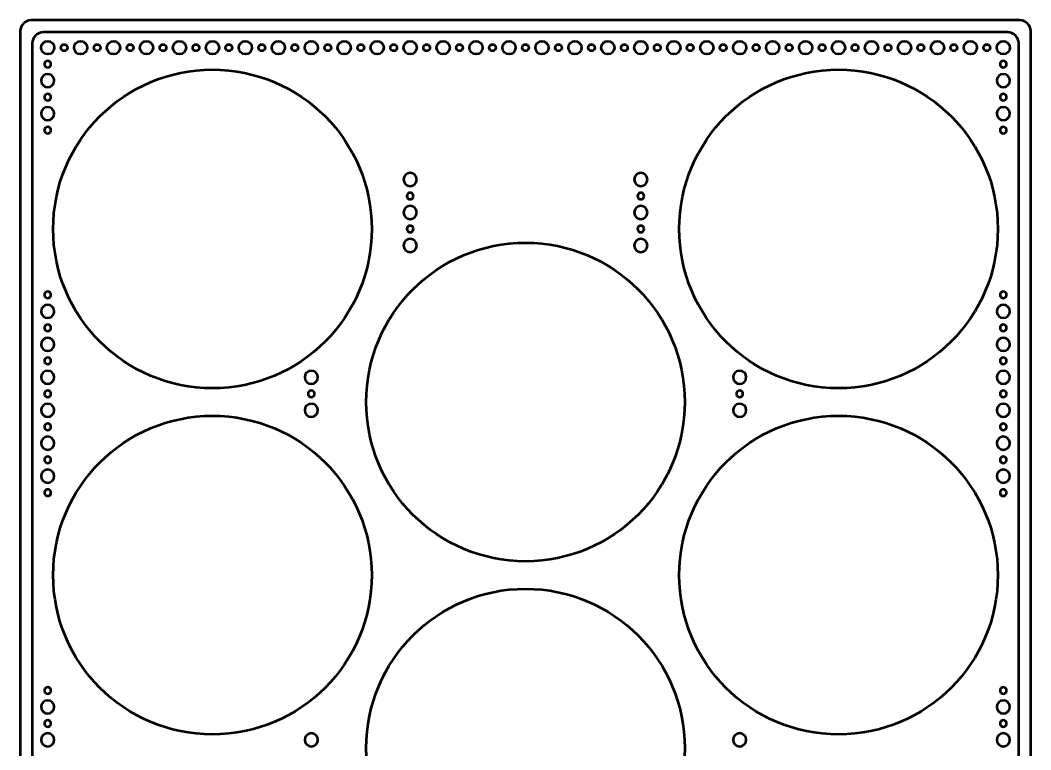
# Model space of a CAD drawing. Header units: centimetres. Extents: x -87 to 69, y -70 to 88.
# Drawn here: x -68 to -22, y -52.95 to -19.75 of the extents above; entities that cross this region are included whole.
import ezdxf

# ---------------------------------------------------------------- set-up
doc = ezdxf.new("R2010")
doc.units = ezdxf.units.CM
doc.header["$MEASUREMENT"] = 0
doc.layers.add('Layer 1', color=7, linetype='Continuous')

msp = doc.modelspace()

# ---------------------------------------------------------------- linework, layer by layer
at = {"layer": 'Layer 1', "lineweight": 53}
for centre, major_axis in [((-66.74999, -21.00001), (0, 0.30001)), ((-65.24999, -21.00001), (0, 0.30001)), ((-63.74999, -21.00001), (0, 0.30001)), ((-62.24999, -21.00001), (0, 0.30001)), ((-60.74999, -21.00001), (0, 0.30001)), ((-59.24999, -21.00001), (0, 0.30001)), ((-57.74999, -21.00001), (0, 0.30001)), ((-56.24999, -21.00001), (0, 0.30001)), ((-54.74999, -21.00001), (0, 0.30001)), ((-53.24999, -21.00001), (0, 0.30001)), ((-51.74999, -21.00001), (0, 0.30001)), ((-50.24999, -21.00001), (0, 0.30001)), ((-48.74999, -21.00001), (0, 0.30001)), ((-47.24999, -21.00001), (0, 0.30001)), ((-45.74999, -21.00001), (0, 0.30001)), ((-44.24999, -21.00001), (0, 0.30001)), ((-42.74999, -21.00001), (0, 0.30001)), ((-41.24999, -21.00001), (0, 0.30001)), ((-39.74999, -21.00001), (0, 0.30001)), ((-38.24999, -21.00001), (0, 0.30001)), ((-36.74999, -21.00001), (0, 0.30001)), ((-35.24999, -21.00001), (0, 0.30001)), ((-33.74999, -21.00001), (0, 0.30001)), ((-32.24999, -21.00001), (0, 0.30001)), ((-30.74999, -21.00001), (0, 0.30001)), ((-29.24999, -21.00001), (0, 0.30001)), ((-27.74999, -21.00001), (0, 0.30001)), ((-26.24999, -21.00001), (0, 0.30001)), ((-24.74999, -21.00001), (0, 0.30001)), ((-23.24999, -21.00001), (0, 0.30001)), ((-66, -21), (0, 0.15)), ((-64.5, -21), (0, 0.15)), ((-63, -21), (0, 0.15)), ((-61.5, -21), (0, 0.15)), ((-60, -21), (0, 0.15)), ((-58.5, -21), (0, 0.15)), ((-57, -21), (0, 0.15)), ((-55.5, -21), (0, 0.15)), ((-54, -21), (0, 0.15)), ((-52.5, -21), (0, 0.15)), ((-51, -21), (0, 0.15)), ((-49.5, -21), (0, 0.15)), ((-48, -21), (0, 0.15)), ((-46.5, -21), (0, 0.15)), ((-45, -21), (0, 0.15)), ((-43.5, -21), (0, 0.15)), ((-42, -21), (0, 0.15)), ((-40.5, -21), (0, 0.15)), ((-39, -21), (0, 0.15)), ((-37.5, -21), (0, 0.15)), ((-36, -21), (0, 0.15)), ((-34.5, -21), (0, 0.15)), ((-33, -21), (0, 0.15)), ((-31.5, -21), (0, 0.15)), ((-30, -21), (0, 0.15)), ((-28.5, -21), (0, 0.15)), ((-27, -21), (0, 0.15)), ((-25.5, -21), (0, 0.15)), ((-24, -21), (0, 0.15)), ((-59.25, -29.25), (0, 7.25)), ((-30.75, -29.25), (0, 7.25)), ((-45, -37.125), (0, 7.25)), ((-59.25, -45), (0, 7.25)), ((-30.75, -45), (0, 7.25)), ((-45, -52.875), (0, 7.25))]:
    msp.add_ellipse(centre, major_axis=major_axis, ratio=1, dxfattribs=at)
for points, knots in [([(-68, -69.75), (-68, -69.75), (-68, -20.25), (-68, -20.25), (-68, -20.25), (-68, -19.97386), (-67.77614, -19.75), (-67.5, -19.75), (-67.5, -19.75), (-67.5, -19.75), (-22.5, -19.75), (-22.5, -19.75), (-22.5, -19.75), (-22.22386, -19.75), (-22, -19.97386), (-22, -20.25), (-22, -20.25), (-22, -20.25), (-22, -69.75), (-22, -69.75), (-22, -69.75), (-22, -70.02614), (-22.22386, -70.25), (-22.5, -70.25), (-22.5, -70.25), (-22.5, -70.25), (-67.5, -70.25), (-67.5, -70.25), (-67.5, -70.25), (-67.77614, -70.25), (-68, -70.02614), (-68, -69.75)], [0, 0, 0, 0, 0.11111111, 0.11111111, 0.11111111, 0.11111111, 0.22222222, 0.22222222, 0.22222222, 0.22222222, 0.33333333, 0.33333333, 0.33333333, 0.33333333, 0.44444444, 0.44444444, 0.44444444, 0.44444444, 0.55555556, 0.55555556, 0.55555556, 0.55555556, 0.66666667, 0.66666667, 0.66666667, 0.66666667, 0.77777778, 0.77777778, 0.77777778, 0.77777778, 1, 1, 1, 1]), ([(-66.6, -21.75), (-66.6, -21.83284), (-66.66716, -21.9), (-66.75, -21.9), (-66.75, -21.9), (-66.83284, -21.9), (-66.9, -21.83284), (-66.9, -21.75), (-66.9, -21.75), (-66.9, -21.66716), (-66.83284, -21.6), (-66.75, -21.6), (-66.75, -21.6), (-66.66716, -21.6), (-66.6, -21.66716), (-66.6, -21.75)], [0, 0, 0, 0, 0.2, 0.2, 0.2, 0.2, 0.4, 0.4, 0.4, 0.4, 0.6, 0.6, 0.6, 0.6, 1, 1, 1, 1]), ([(-23.1, -21.75), (-23.1, -21.83284), (-23.16716, -21.9), (-23.25, -21.9), (-23.25, -21.9), (-23.33284, -21.9), (-23.4, -21.83284), (-23.4, -21.75), (-23.4, -21.75), (-23.4, -21.66716), (-23.33284, -21.6), (-23.25, -21.6), (-23.25, -21.6), (-23.16716, -21.6), (-23.1, -21.66716), (-23.1, -21.75)], [0, 0, 0, 0, 0.2, 0.2, 0.2, 0.2, 0.4, 0.4, 0.4, 0.4, 0.6, 0.6, 0.6, 0.6, 1, 1, 1, 1]), ([(-66.45, -22.5), (-66.45, -22.66569), (-66.58431, -22.8), (-66.75, -22.8), (-66.75, -22.8), (-66.91569, -22.8), (-67.05, -22.66569), (-67.05, -22.5), (-67.05, -22.5), (-67.05, -22.33431), (-66.91569, -22.2), (-66.75, -22.2), (-66.75, -22.2), (-66.58431, -22.2), (-66.45, -22.33431), (-66.45, -22.5)], [0, 0, 0, 0, 0.2, 0.2, 0.2, 0.2, 0.4, 0.4, 0.4, 0.4, 0.6, 0.6, 0.6, 0.6, 1, 1, 1, 1]), ([(-22.95, -22.5), (-22.95, -22.66569), (-23.08431, -22.8), (-23.25, -22.8), (-23.25, -22.8), (-23.41569, -22.8), (-23.55, -22.66569), (-23.55, -22.5), (-23.55, -22.5), (-23.55, -22.33431), (-23.41569, -22.2), (-23.25, -22.2), (-23.25, -22.2), (-23.08431, -22.2), (-22.95, -22.33431), (-22.95, -22.5)], [0, 0, 0, 0, 0.2, 0.2, 0.2, 0.2, 0.4, 0.4, 0.4, 0.4, 0.6, 0.6, 0.6, 0.6, 1, 1, 1, 1]), ([(-66.6, -23.25), (-66.6, -23.33284), (-66.66716, -23.4), (-66.75, -23.4), (-66.75, -23.4), (-66.83284, -23.4), (-66.9, -23.33284), (-66.9, -23.25), (-66.9, -23.25), (-66.9, -23.16716), (-66.83284, -23.1), (-66.75, -23.1), (-66.75, -23.1), (-66.66716, -23.1), (-66.6, -23.16716), (-66.6, -23.25)], [0, 0, 0, 0, 0.2, 0.2, 0.2, 0.2, 0.4, 0.4, 0.4, 0.4, 0.6, 0.6, 0.6, 0.6, 1, 1, 1, 1]), ([(-23.1, -23.25), (-23.1, -23.33284), (-23.16716, -23.4), (-23.25, -23.4), (-23.25, -23.4), (-23.33284, -23.4), (-23.4, -23.33284), (-23.4, -23.25), (-23.4, -23.25), (-23.4, -23.16716), (-23.33284, -23.1), (-23.25, -23.1), (-23.25, -23.1), (-23.16716, -23.1), (-23.1, -23.16716), (-23.1, -23.25)], [0, 0, 0, 0, 0.2, 0.2, 0.2, 0.2, 0.4, 0.4, 0.4, 0.4, 0.6, 0.6, 0.6, 0.6, 1, 1, 1, 1]), ([(-66.45, -24), (-66.45, -24.16569), (-66.58431, -24.3), (-66.75, -24.3), (-66.75, -24.3), (-66.91569, -24.3), (-67.05, -24.16569), (-67.05, -24), (-67.05, -24), (-67.05, -23.83431), (-66.91569, -23.7), (-66.75, -23.7), (-66.75, -23.7), (-66.58431, -23.7), (-66.45, -23.83431), (-66.45, -24)], [0, 0, 0, 0, 0.2, 0.2, 0.2, 0.2, 0.4, 0.4, 0.4, 0.4, 0.6, 0.6, 0.6, 0.6, 1, 1, 1, 1]), ([(-22.95, -24), (-22.95, -24.16569), (-23.08431, -24.3), (-23.25, -24.3), (-23.25, -24.3), (-23.41569, -24.3), (-23.55, -24.16569), (-23.55, -24), (-23.55, -24), (-23.55, -23.83431), (-23.41569, -23.7), (-23.25, -23.7), (-23.25, -23.7), (-23.08431, -23.7), (-22.95, -23.83431), (-22.95, -24)], [0, 0, 0, 0, 0.2, 0.2, 0.2, 0.2, 0.4, 0.4, 0.4, 0.4, 0.6, 0.6, 0.6, 0.6, 1, 1, 1, 1]), ([(-66.6, -24.75), (-66.6, -24.83284), (-66.66716, -24.9), (-66.75, -24.9), (-66.75, -24.9), (-66.83284, -24.9), (-66.9, -24.83284), (-66.9, -24.75), (-66.9, -24.75), (-66.9, -24.66716), (-66.83284, -24.6), (-66.75, -24.6), (-66.75, -24.6), (-66.66716, -24.6), (-66.6, -24.66716), (-66.6, -24.75)], [0, 0, 0, 0, 0.2, 0.2, 0.2, 0.2, 0.4, 0.4, 0.4, 0.4, 0.6, 0.6, 0.6, 0.6, 1, 1, 1, 1]), ([(-23.1, -24.75), (-23.1, -24.83284), (-23.16716, -24.9), (-23.25, -24.9), (-23.25, -24.9), (-23.33284, -24.9), (-23.4, -24.83284), (-23.4, -24.75), (-23.4, -24.75), (-23.4, -24.66716), (-23.33284, -24.6), (-23.25, -24.6), (-23.25, -24.6), (-23.16716, -24.6), (-23.1, -24.66716), (-23.1, -24.75)], [0, 0, 0, 0, 0.2, 0.2, 0.2, 0.2, 0.4, 0.4, 0.4, 0.4, 0.6, 0.6, 0.6, 0.6, 1, 1, 1, 1]), ([(-49.95, -27), (-49.95, -27.16569), (-50.08431, -27.3), (-50.25, -27.3), (-50.25, -27.3), (-50.41569, -27.3), (-50.55, -27.16569), (-50.55, -27), (-50.55, -27), (-50.55, -26.83431), (-50.41569, -26.7), (-50.25, -26.7), (-50.25, -26.7), (-50.08431, -26.7), (-49.95, -26.83431), (-49.95, -27)], [0, 0, 0, 0, 0.2, 0.2, 0.2, 0.2, 0.4, 0.4, 0.4, 0.4, 0.6, 0.6, 0.6, 0.6, 1, 1, 1, 1]), ([(-39.45, -27), (-39.45, -27.16569), (-39.58431, -27.3), (-39.75, -27.3), (-39.75, -27.3), (-39.91569, -27.3), (-40.05, -27.16569), (-40.05, -27), (-40.05, -27), (-40.05, -26.83431), (-39.91569, -26.7), (-39.75, -26.7), (-39.75, -26.7), (-39.58431, -26.7), (-39.45, -26.83431), (-39.45, -27)], [0, 0, 0, 0, 0.2, 0.2, 0.2, 0.2, 0.4, 0.4, 0.4, 0.4, 0.6, 0.6, 0.6, 0.6, 1, 1, 1, 1]), ([(-50.1, -27.75), (-50.1, -27.83284), (-50.16716, -27.9), (-50.25, -27.9), (-50.25, -27.9), (-50.33284, -27.9), (-50.4, -27.83284), (-50.4, -27.75), (-50.4, -27.75), (-50.4, -27.66716), (-50.33284, -27.6), (-50.25, -27.6), (-50.25, -27.6), (-50.16716, -27.6), (-50.1, -27.66716), (-50.1, -27.75)], [0, 0, 0, 0, 0.2, 0.2, 0.2, 0.2, 0.4, 0.4, 0.4, 0.4, 0.6, 0.6, 0.6, 0.6, 1, 1, 1, 1]), ([(-39.6, -27.75), (-39.6, -27.83284), (-39.66716, -27.9), (-39.75, -27.9), (-39.75, -27.9), (-39.83284, -27.9), (-39.9, -27.83284), (-39.9, -27.75), (-39.9, -27.75), (-39.9, -27.66716), (-39.83284, -27.6), (-39.75, -27.6), (-39.75, -27.6), (-39.66716, -27.6), (-39.6, -27.66716), (-39.6, -27.75)], [0, 0, 0, 0, 0.2, 0.2, 0.2, 0.2, 0.4, 0.4, 0.4, 0.4, 0.6, 0.6, 0.6, 0.6, 1, 1, 1, 1]), ([(-49.95, -28.5), (-49.95, -28.66569), (-50.08431, -28.8), (-50.25, -28.8), (-50.25, -28.8), (-50.41569, -28.8), (-50.55, -28.66569), (-50.55, -28.5), (-50.55, -28.5), (-50.55, -28.33431), (-50.41569, -28.2), (-50.25, -28.2), (-50.25, -28.2), (-50.08431, -28.2), (-49.95, -28.33431), (-49.95, -28.5)], [0, 0, 0, 0, 0.2, 0.2, 0.2, 0.2, 0.4, 0.4, 0.4, 0.4, 0.6, 0.6, 0.6, 0.6, 1, 1, 1, 1]), ([(-39.45, -28.5), (-39.45, -28.66569), (-39.58431, -28.8), (-39.75, -28.8), (-39.75, -28.8), (-39.91569, -28.8), (-40.05, -28.66569), (-40.05, -28.5), (-40.05, -28.5), (-40.05, -28.33431), (-39.91569, -28.2), (-39.75, -28.2), (-39.75, -28.2), (-39.58431, -28.2), (-39.45, -28.33431), (-39.45, -28.5)], [0, 0, 0, 0, 0.2, 0.2, 0.2, 0.2, 0.4, 0.4, 0.4, 0.4, 0.6, 0.6, 0.6, 0.6, 1, 1, 1, 1]), ([(-50.1, -29.25), (-50.1, -29.33284), (-50.16716, -29.4), (-50.25, -29.4), (-50.25, -29.4), (-50.33284, -29.4), (-50.4, -29.33284), (-50.4, -29.25), (-50.4, -29.25), (-50.4, -29.16716), (-50.33284, -29.1), (-50.25, -29.1), (-50.25, -29.1), (-50.16716, -29.1), (-50.1, -29.16716), (-50.1, -29.25)], [0, 0, 0, 0, 0.2, 0.2, 0.2, 0.2, 0.4, 0.4, 0.4, 0.4, 0.6, 0.6, 0.6, 0.6, 1, 1, 1, 1]), ([(-39.6, -29.25), (-39.6, -29.33284), (-39.66716, -29.4), (-39.75, -29.4), (-39.75, -29.4), (-39.83284, -29.4), (-39.9, -29.33284), (-39.9, -29.25), (-39.9, -29.25), (-39.9, -29.16716), (-39.83284, -29.1), (-39.75, -29.1), (-39.75, -29.1), (-39.66716, -29.1), (-39.6, -29.16716), (-39.6, -29.25)], [0, 0, 0, 0, 0.2, 0.2, 0.2, 0.2, 0.4, 0.4, 0.4, 0.4, 0.6, 0.6, 0.6, 0.6, 1, 1, 1, 1]), ([(-49.95, -30), (-49.95, -30.16569), (-50.08431, -30.3), (-50.25, -30.3), (-50.25, -30.3), (-50.41569, -30.3), (-50.55, -30.16569), (-50.55, -30), (-50.55, -30), (-50.55, -29.83431), (-50.41569, -29.7), (-50.25, -29.7), (-50.25, -29.7), (-50.08431, -29.7), (-49.95, -29.83431), (-49.95, -30)], [0, 0, 0, 0, 0.2, 0.2, 0.2, 0.2, 0.4, 0.4, 0.4, 0.4, 0.6, 0.6, 0.6, 0.6, 1, 1, 1, 1]), ([(-39.45, -30), (-39.45, -30.16569), (-39.58431, -30.3), (-39.75, -30.3), (-39.75, -30.3), (-39.91569, -30.3), (-40.05, -30.16569), (-40.05, -30), (-40.05, -30), (-40.05, -29.83431), (-39.91569, -29.7), (-39.75, -29.7), (-39.75, -29.7), (-39.58431, -29.7), (-39.45, -29.83431), (-39.45, -30)], [0, 0, 0, 0, 0.2, 0.2, 0.2, 0.2, 0.4, 0.4, 0.4, 0.4, 0.6, 0.6, 0.6, 0.6, 1, 1, 1, 1]), ([(-66.6, -32.25), (-66.6, -32.33284), (-66.66716, -32.4), (-66.75, -32.4), (-66.75, -32.4), (-66.83284, -32.4), (-66.9, -32.33284), (-66.9, -32.25), (-66.9, -32.25), (-66.9, -32.16716), (-66.83284, -32.1), (-66.75, -32.1), (-66.75, -32.1), (-66.66716, -32.1), (-66.6, -32.16716), (-66.6, -32.25)], [0, 0, 0, 0, 0.2, 0.2, 0.2, 0.2, 0.4, 0.4, 0.4, 0.4, 0.6, 0.6, 0.6, 0.6, 1, 1, 1, 1]), ([(-23.1, -32.25), (-23.1, -32.33284), (-23.16716, -32.4), (-23.25, -32.4), (-23.25, -32.4), (-23.33284, -32.4), (-23.4, -32.33284), (-23.4, -32.25), (-23.4, -32.25), (-23.4, -32.16716), (-23.33284, -32.1), (-23.25, -32.1), (-23.25, -32.1), (-23.16716, -32.1), (-23.1, -32.16716), (-23.1, -32.25)], [0, 0, 0, 0, 0.2, 0.2, 0.2, 0.2, 0.4, 0.4, 0.4, 0.4, 0.6, 0.6, 0.6, 0.6, 1, 1, 1, 1]), ([(-66.45, -33), (-66.45, -33.16569), (-66.58431, -33.3), (-66.75, -33.3), (-66.75, -33.3), (-66.91569, -33.3), (-67.05, -33.16569), (-67.05, -33), (-67.05, -33), (-67.05, -32.83431), (-66.91569, -32.7), (-66.75, -32.7), (-66.75, -32.7), (-66.58431, -32.7), (-66.45, -32.83431), (-66.45, -33)], [0, 0, 0, 0, 0.2, 0.2, 0.2, 0.2, 0.4, 0.4, 0.4, 0.4, 0.6, 0.6, 0.6, 0.6, 1, 1, 1, 1]), ([(-22.95, -33), (-22.95, -33.16569), (-23.08431, -33.3), (-23.25, -33.3), (-23.25, -33.3), (-23.41569, -33.3), (-23.55, -33.16569), (-23.55, -33), (-23.55, -33), (-23.55, -32.83431), (-23.41569, -32.7), (-23.25, -32.7), (-23.25, -32.7), (-23.08431, -32.7), (-22.95, -32.83431), (-22.95, -33)], [0, 0, 0, 0, 0.2, 0.2, 0.2, 0.2, 0.4, 0.4, 0.4, 0.4, 0.6, 0.6, 0.6, 0.6, 1, 1, 1, 1]), ([(-66.6, -33.75), (-66.6, -33.83284), (-66.66716, -33.9), (-66.75, -33.9), (-66.75, -33.9), (-66.83284, -33.9), (-66.9, -33.83284), (-66.9, -33.75), (-66.9, -33.75), (-66.9, -33.66716), (-66.83284, -33.6), (-66.75, -33.6), (-66.75, -33.6), (-66.66716, -33.6), (-66.6, -33.66716), (-66.6, -33.75)], [0, 0, 0, 0, 0.2, 0.2, 0.2, 0.2, 0.4, 0.4, 0.4, 0.4, 0.6, 0.6, 0.6, 0.6, 1, 1, 1, 1]), ([(-23.1, -33.75), (-23.1, -33.83284), (-23.16716, -33.9), (-23.25, -33.9), (-23.25, -33.9), (-23.33284, -33.9), (-23.4, -33.83284), (-23.4, -33.75), (-23.4, -33.75), (-23.4, -33.66716), (-23.33284, -33.6), (-23.25, -33.6), (-23.25, -33.6), (-23.16716, -33.6), (-23.1, -33.66716), (-23.1, -33.75)], [0, 0, 0, 0, 0.2, 0.2, 0.2, 0.2, 0.4, 0.4, 0.4, 0.4, 0.6, 0.6, 0.6, 0.6, 1, 1, 1, 1]), ([(-66.45, -34.5), (-66.45, -34.66569), (-66.58431, -34.8), (-66.75, -34.8), (-66.75, -34.8), (-66.91569, -34.8), (-67.05, -34.66569), (-67.05, -34.5), (-67.05, -34.5), (-67.05, -34.33431), (-66.91569, -34.2), (-66.75, -34.2), (-66.75, -34.2), (-66.58431, -34.2), (-66.45, -34.33431), (-66.45, -34.5)], [0, 0, 0, 0, 0.2, 0.2, 0.2, 0.2, 0.4, 0.4, 0.4, 0.4, 0.6, 0.6, 0.6, 0.6, 1, 1, 1, 1]), ([(-22.95, -34.5), (-22.95, -34.66569), (-23.08431, -34.8), (-23.25, -34.8), (-23.25, -34.8), (-23.41569, -34.8), (-23.55, -34.66569), (-23.55, -34.5), (-23.55, -34.5), (-23.55, -34.33431), (-23.41569, -34.2), (-23.25, -34.2), (-23.25, -34.2), (-23.08431, -34.2), (-22.95, -34.33431), (-22.95, -34.5)], [0, 0, 0, 0, 0.2, 0.2, 0.2, 0.2, 0.4, 0.4, 0.4, 0.4, 0.6, 0.6, 0.6, 0.6, 1, 1, 1, 1]), ([(-66.6, -35.25), (-66.6, -35.33284), (-66.66716, -35.4), (-66.75, -35.4), (-66.75, -35.4), (-66.83284, -35.4), (-66.9, -35.33284), (-66.9, -35.25), (-66.9, -35.25), (-66.9, -35.16716), (-66.83284, -35.1), (-66.75, -35.1), (-66.75, -35.1), (-66.66716, -35.1), (-66.6, -35.16716), (-66.6, -35.25)], [0, 0, 0, 0, 0.2, 0.2, 0.2, 0.2, 0.4, 0.4, 0.4, 0.4, 0.6, 0.6, 0.6, 0.6, 1, 1, 1, 1]), ([(-23.1, -35.25), (-23.1, -35.33284), (-23.16716, -35.4), (-23.25, -35.4), (-23.25, -35.4), (-23.33284, -35.4), (-23.4, -35.33284), (-23.4, -35.25), (-23.4, -35.25), (-23.4, -35.16716), (-23.33284, -35.1), (-23.25, -35.1), (-23.25, -35.1), (-23.16716, -35.1), (-23.1, -35.16716), (-23.1, -35.25)], [0, 0, 0, 0, 0.2, 0.2, 0.2, 0.2, 0.4, 0.4, 0.4, 0.4, 0.6, 0.6, 0.6, 0.6, 1, 1, 1, 1]), ([(-66.45, -36), (-66.45, -36.16569), (-66.58431, -36.3), (-66.75, -36.3), (-66.75, -36.3), (-66.91569, -36.3), (-67.05, -36.16569), (-67.05, -36), (-67.05, -36), (-67.05, -35.83431), (-66.91569, -35.7), (-66.75, -35.7), (-66.75, -35.7), (-66.58431, -35.7), (-66.45, -35.83431), (-66.45, -36)], [0, 0, 0, 0, 0.2, 0.2, 0.2, 0.2, 0.4, 0.4, 0.4, 0.4, 0.6, 0.6, 0.6, 0.6, 1, 1, 1, 1]), ([(-54.45, -36), (-54.45, -36.16569), (-54.58431, -36.3), (-54.75, -36.3), (-54.75, -36.3), (-54.91569, -36.3), (-55.05, -36.16569), (-55.05, -36), (-55.05, -36), (-55.05, -35.83431), (-54.91569, -35.7), (-54.75, -35.7), (-54.75, -35.7), (-54.58431, -35.7), (-54.45, -35.83431), (-54.45, -36)], [0, 0, 0, 0, 0.2, 0.2, 0.2, 0.2, 0.4, 0.4, 0.4, 0.4, 0.6, 0.6, 0.6, 0.6, 1, 1, 1, 1]), ([(-34.95, -36), (-34.95, -36.16569), (-35.08431, -36.3), (-35.25, -36.3), (-35.25, -36.3), (-35.41569, -36.3), (-35.55, -36.16569), (-35.55, -36), (-35.55, -36), (-35.55, -35.83431), (-35.41569, -35.7), (-35.25, -35.7), (-35.25, -35.7), (-35.08431, -35.7), (-34.95, -35.83431), (-34.95, -36)], [0, 0, 0, 0, 0.2, 0.2, 0.2, 0.2, 0.4, 0.4, 0.4, 0.4, 0.6, 0.6, 0.6, 0.6, 1, 1, 1, 1]), ([(-22.95, -36), (-22.95, -36.16569), (-23.08431, -36.3), (-23.25, -36.3), (-23.25, -36.3), (-23.41569, -36.3), (-23.55, -36.16569), (-23.55, -36), (-23.55, -36), (-23.55, -35.83431), (-23.41569, -35.7), (-23.25, -35.7), (-23.25, -35.7), (-23.08431, -35.7), (-22.95, -35.83431), (-22.95, -36)], [0, 0, 0, 0, 0.2, 0.2, 0.2, 0.2, 0.4, 0.4, 0.4, 0.4, 0.6, 0.6, 0.6, 0.6, 1, 1, 1, 1]), ([(-66.6, -36.75), (-66.6, -36.83284), (-66.66716, -36.9), (-66.75, -36.9), (-66.75, -36.9), (-66.83284, -36.9), (-66.9, -36.83284), (-66.9, -36.75), (-66.9, -36.75), (-66.9, -36.66716), (-66.83284, -36.6), (-66.75, -36.6), (-66.75, -36.6), (-66.66716, -36.6), (-66.6, -36.66716), (-66.6, -36.75)], [0, 0, 0, 0, 0.2, 0.2, 0.2, 0.2, 0.4, 0.4, 0.4, 0.4, 0.6, 0.6, 0.6, 0.6, 1, 1, 1, 1]), ([(-54.6, -36.75), (-54.6, -36.83284), (-54.66716, -36.9), (-54.75, -36.9), (-54.75, -36.9), (-54.83284, -36.9), (-54.9, -36.83284), (-54.9, -36.75), (-54.9, -36.75), (-54.9, -36.66716), (-54.83284, -36.6), (-54.75, -36.6), (-54.75, -36.6), (-54.66716, -36.6), (-54.6, -36.66716), (-54.6, -36.75)], [0, 0, 0, 0, 0.2, 0.2, 0.2, 0.2, 0.4, 0.4, 0.4, 0.4, 0.6, 0.6, 0.6, 0.6, 1, 1, 1, 1]), ([(-35.1, -36.75), (-35.1, -36.83284), (-35.16716, -36.9), (-35.25, -36.9), (-35.25, -36.9), (-35.33284, -36.9), (-35.4, -36.83284), (-35.4, -36.75), (-35.4, -36.75), (-35.4, -36.66716), (-35.33284, -36.6), (-35.25, -36.6), (-35.25, -36.6), (-35.16716, -36.6), (-35.1, -36.66716), (-35.1, -36.75)], [0, 0, 0, 0, 0.2, 0.2, 0.2, 0.2, 0.4, 0.4, 0.4, 0.4, 0.6, 0.6, 0.6, 0.6, 1, 1, 1, 1]), ([(-23.1, -36.75), (-23.1, -36.83284), (-23.16716, -36.9), (-23.25, -36.9), (-23.25, -36.9), (-23.33284, -36.9), (-23.4, -36.83284), (-23.4, -36.75), (-23.4, -36.75), (-23.4, -36.66716), (-23.33284, -36.6), (-23.25, -36.6), (-23.25, -36.6), (-23.16716, -36.6), (-23.1, -36.66716), (-23.1, -36.75)], [0, 0, 0, 0, 0.2, 0.2, 0.2, 0.2, 0.4, 0.4, 0.4, 0.4, 0.6, 0.6, 0.6, 0.6, 1, 1, 1, 1]), ([(-66.45, -37.5), (-66.45, -37.66569), (-66.58431, -37.8), (-66.75, -37.8), (-66.75, -37.8), (-66.91569, -37.8), (-67.05, -37.66569), (-67.05, -37.5), (-67.05, -37.5), (-67.05, -37.33431), (-66.91569, -37.2), (-66.75, -37.2), (-66.75, -37.2), (-66.58431, -37.2), (-66.45, -37.33431), (-66.45, -37.5)], [0, 0, 0, 0, 0.2, 0.2, 0.2, 0.2, 0.4, 0.4, 0.4, 0.4, 0.6, 0.6, 0.6, 0.6, 1, 1, 1, 1]), ([(-54.45, -37.5), (-54.45, -37.66569), (-54.58431, -37.8), (-54.75, -37.8), (-54.75, -37.8), (-54.91569, -37.8), (-55.05, -37.66569), (-55.05, -37.5), (-55.05, -37.5), (-55.05, -37.33431), (-54.91569, -37.2), (-54.75, -37.2), (-54.75, -37.2), (-54.58431, -37.2), (-54.45, -37.33431), (-54.45, -37.5)], [0, 0, 0, 0, 0.2, 0.2, 0.2, 0.2, 0.4, 0.4, 0.4, 0.4, 0.6, 0.6, 0.6, 0.6, 1, 1, 1, 1]), ([(-34.95, -37.5), (-34.95, -37.66569), (-35.08431, -37.8), (-35.25, -37.8), (-35.25, -37.8), (-35.41569, -37.8), (-35.55, -37.66569), (-35.55, -37.5), (-35.55, -37.5), (-35.55, -37.33431), (-35.41569, -37.2), (-35.25, -37.2), (-35.25, -37.2), (-35.08431, -37.2), (-34.95, -37.33431), (-34.95, -37.5)], [0, 0, 0, 0, 0.2, 0.2, 0.2, 0.2, 0.4, 0.4, 0.4, 0.4, 0.6, 0.6, 0.6, 0.6, 1, 1, 1, 1]), ([(-22.95, -37.5), (-22.95, -37.66569), (-23.08431, -37.8), (-23.25, -37.8), (-23.25, -37.8), (-23.41569, -37.8), (-23.55, -37.66569), (-23.55, -37.5), (-23.55, -37.5), (-23.55, -37.33431), (-23.41569, -37.2), (-23.25, -37.2), (-23.25, -37.2), (-23.08431, -37.2), (-22.95, -37.33431), (-22.95, -37.5)], [0, 0, 0, 0, 0.2, 0.2, 0.2, 0.2, 0.4, 0.4, 0.4, 0.4, 0.6, 0.6, 0.6, 0.6, 1, 1, 1, 1]), ([(-66.6, -38.25), (-66.6, -38.33284), (-66.66716, -38.4), (-66.75, -38.4), (-66.75, -38.4), (-66.83284, -38.4), (-66.9, -38.33284), (-66.9, -38.25), (-66.9, -38.25), (-66.9, -38.16716), (-66.83284, -38.1), (-66.75, -38.1), (-66.75, -38.1), (-66.66716, -38.1), (-66.6, -38.16716), (-66.6, -38.25)], [0, 0, 0, 0, 0.2, 0.2, 0.2, 0.2, 0.4, 0.4, 0.4, 0.4, 0.6, 0.6, 0.6, 0.6, 1, 1, 1, 1]), ([(-23.1, -38.25), (-23.1, -38.33284), (-23.16716, -38.4), (-23.25, -38.4), (-23.25, -38.4), (-23.33284, -38.4), (-23.4, -38.33284), (-23.4, -38.25), (-23.4, -38.25), (-23.4, -38.16716), (-23.33284, -38.1), (-23.25, -38.1), (-23.25, -38.1), (-23.16716, -38.1), (-23.1, -38.16716), (-23.1, -38.25)], [0, 0, 0, 0, 0.2, 0.2, 0.2, 0.2, 0.4, 0.4, 0.4, 0.4, 0.6, 0.6, 0.6, 0.6, 1, 1, 1, 1]), ([(-66.45, -39), (-66.45, -39.16569), (-66.58431, -39.3), (-66.75, -39.3), (-66.75, -39.3), (-66.91569, -39.3), (-67.05, -39.16569), (-67.05, -39), (-67.05, -39), (-67.05, -38.83431), (-66.91569, -38.7), (-66.75, -38.7), (-66.75, -38.7), (-66.58431, -38.7), (-66.45, -38.83431), (-66.45, -39)], [0, 0, 0, 0, 0.2, 0.2, 0.2, 0.2, 0.4, 0.4, 0.4, 0.4, 0.6, 0.6, 0.6, 0.6, 1, 1, 1, 1]), ([(-22.95, -39), (-22.95, -39.16569), (-23.08431, -39.3), (-23.25, -39.3), (-23.25, -39.3), (-23.41569, -39.3), (-23.55, -39.16569), (-23.55, -39), (-23.55, -39), (-23.55, -38.83431), (-23.41569, -38.7), (-23.25, -38.7), (-23.25, -38.7), (-23.08431, -38.7), (-22.95, -38.83431), (-22.95, -39)], [0, 0, 0, 0, 0.2, 0.2, 0.2, 0.2, 0.4, 0.4, 0.4, 0.4, 0.6, 0.6, 0.6, 0.6, 1, 1, 1, 1]), ([(-66.6, -39.75), (-66.6, -39.83284), (-66.66716, -39.9), (-66.75, -39.9), (-66.75, -39.9), (-66.83284, -39.9), (-66.9, -39.83284), (-66.9, -39.75), (-66.9, -39.75), (-66.9, -39.66716), (-66.83284, -39.6), (-66.75, -39.6), (-66.75, -39.6), (-66.66716, -39.6), (-66.6, -39.66716), (-66.6, -39.75)], [0, 0, 0, 0, 0.2, 0.2, 0.2, 0.2, 0.4, 0.4, 0.4, 0.4, 0.6, 0.6, 0.6, 0.6, 1, 1, 1, 1]), ([(-23.1, -39.75), (-23.1, -39.83284), (-23.16716, -39.9), (-23.25, -39.9), (-23.25, -39.9), (-23.33284, -39.9), (-23.4, -39.83284), (-23.4, -39.75), (-23.4, -39.75), (-23.4, -39.66716), (-23.33284, -39.6), (-23.25, -39.6), (-23.25, -39.6), (-23.16716, -39.6), (-23.1, -39.66716), (-23.1, -39.75)], [0, 0, 0, 0, 0.2, 0.2, 0.2, 0.2, 0.4, 0.4, 0.4, 0.4, 0.6, 0.6, 0.6, 0.6, 1, 1, 1, 1]), ([(-66.45, -40.5), (-66.45, -40.66569), (-66.58431, -40.8), (-66.75, -40.8), (-66.75, -40.8), (-66.91569, -40.8), (-67.05, -40.66569), (-67.05, -40.5), (-67.05, -40.5), (-67.05, -40.33431), (-66.91569, -40.2), (-66.75, -40.2), (-66.75, -40.2), (-66.58431, -40.2), (-66.45, -40.33431), (-66.45, -40.5)], [0, 0, 0, 0, 0.2, 0.2, 0.2, 0.2, 0.4, 0.4, 0.4, 0.4, 0.6, 0.6, 0.6, 0.6, 1, 1, 1, 1]), ([(-22.95, -40.5), (-22.95, -40.66569), (-23.08431, -40.8), (-23.25, -40.8), (-23.25, -40.8), (-23.41569, -40.8), (-23.55, -40.66569), (-23.55, -40.5), (-23.55, -40.5), (-23.55, -40.33431), (-23.41569, -40.2), (-23.25, -40.2), (-23.25, -40.2), (-23.08431, -40.2), (-22.95, -40.33431), (-22.95, -40.5)], [0, 0, 0, 0, 0.2, 0.2, 0.2, 0.2, 0.4, 0.4, 0.4, 0.4, 0.6, 0.6, 0.6, 0.6, 1, 1, 1, 1]), ([(-66.6, -41.25), (-66.6, -41.33284), (-66.66716, -41.4), (-66.75, -41.4), (-66.75, -41.4), (-66.83284, -41.4), (-66.9, -41.33284), (-66.9, -41.25), (-66.9, -41.25), (-66.9, -41.16716), (-66.83284, -41.1), (-66.75, -41.1), (-66.75, -41.1), (-66.66716, -41.1), (-66.6, -41.16716), (-66.6, -41.25)], [0, 0, 0, 0, 0.2, 0.2, 0.2, 0.2, 0.4, 0.4, 0.4, 0.4, 0.6, 0.6, 0.6, 0.6, 1, 1, 1, 1]), ([(-23.1, -41.25), (-23.1, -41.33284), (-23.16716, -41.4), (-23.25, -41.4), (-23.25, -41.4), (-23.33284, -41.4), (-23.4, -41.33284), (-23.4, -41.25), (-23.4, -41.25), (-23.4, -41.16716), (-23.33284, -41.1), (-23.25, -41.1), (-23.25, -41.1), (-23.16716, -41.1), (-23.1, -41.16716), (-23.1, -41.25)], [0, 0, 0, 0, 0.2, 0.2, 0.2, 0.2, 0.4, 0.4, 0.4, 0.4, 0.6, 0.6, 0.6, 0.6, 1, 1, 1, 1]), ([(-66.6, -50.25), (-66.6, -50.33284), (-66.66716, -50.4), (-66.75, -50.4), (-66.75, -50.4), (-66.83284, -50.4), (-66.9, -50.33284), (-66.9, -50.25), (-66.9, -50.25), (-66.9, -50.16716), (-66.83284, -50.1), (-66.75, -50.1), (-66.75, -50.1), (-66.66716, -50.1), (-66.6, -50.16716), (-66.6, -50.25)], [0, 0, 0, 0, 0.2, 0.2, 0.2, 0.2, 0.4, 0.4, 0.4, 0.4, 0.6, 0.6, 0.6, 0.6, 1, 1, 1, 1]), ([(-23.1, -50.25), (-23.1, -50.33284), (-23.16716, -50.4), (-23.25, -50.4), (-23.25, -50.4), (-23.33284, -50.4), (-23.4, -50.33284), (-23.4, -50.25), (-23.4, -50.25), (-23.4, -50.16716), (-23.33284, -50.1), (-23.25, -50.1), (-23.25, -50.1), (-23.16716, -50.1), (-23.1, -50.16716), (-23.1, -50.25)], [0, 0, 0, 0, 0.2, 0.2, 0.2, 0.2, 0.4, 0.4, 0.4, 0.4, 0.6, 0.6, 0.6, 0.6, 1, 1, 1, 1]), ([(-66.45, -51), (-66.45, -51.16569), (-66.58431, -51.3), (-66.75, -51.3), (-66.75, -51.3), (-66.91569, -51.3), (-67.05, -51.16569), (-67.05, -51), (-67.05, -51), (-67.05, -50.83431), (-66.91569, -50.7), (-66.75, -50.7), (-66.75, -50.7), (-66.58431, -50.7), (-66.45, -50.83431), (-66.45, -51)], [0, 0, 0, 0, 0.2, 0.2, 0.2, 0.2, 0.4, 0.4, 0.4, 0.4, 0.6, 0.6, 0.6, 0.6, 1, 1, 1, 1]), ([(-22.95, -51), (-22.95, -51.16569), (-23.08431, -51.3), (-23.25, -51.3), (-23.25, -51.3), (-23.41569, -51.3), (-23.55, -51.16569), (-23.55, -51), (-23.55, -51), (-23.55, -50.83431), (-23.41569, -50.7), (-23.25, -50.7), (-23.25, -50.7), (-23.08431, -50.7), (-22.95, -50.83431), (-22.95, -51)], [0, 0, 0, 0, 0.2, 0.2, 0.2, 0.2, 0.4, 0.4, 0.4, 0.4, 0.6, 0.6, 0.6, 0.6, 1, 1, 1, 1]), ([(-66.6, -51.75), (-66.6, -51.83284), (-66.66716, -51.9), (-66.75, -51.9), (-66.75, -51.9), (-66.83284, -51.9), (-66.9, -51.83284), (-66.9, -51.75), (-66.9, -51.75), (-66.9, -51.66716), (-66.83284, -51.6), (-66.75, -51.6), (-66.75, -51.6), (-66.66716, -51.6), (-66.6, -51.66716), (-66.6, -51.75)], [0, 0, 0, 0, 0.2, 0.2, 0.2, 0.2, 0.4, 0.4, 0.4, 0.4, 0.6, 0.6, 0.6, 0.6, 1, 1, 1, 1]), ([(-23.1, -51.75), (-23.1, -51.83284), (-23.16716, -51.9), (-23.25, -51.9), (-23.25, -51.9), (-23.33284, -51.9), (-23.4, -51.83284), (-23.4, -51.75), (-23.4, -51.75), (-23.4, -51.66716), (-23.33284, -51.6), (-23.25, -51.6), (-23.25, -51.6), (-23.16716, -51.6), (-23.1, -51.66716), (-23.1, -51.75)], [0, 0, 0, 0, 0.2, 0.2, 0.2, 0.2, 0.4, 0.4, 0.4, 0.4, 0.6, 0.6, 0.6, 0.6, 1, 1, 1, 1]), ([(-66.45, -52.5), (-66.45, -52.66569), (-66.58431, -52.8), (-66.75, -52.8), (-66.75, -52.8), (-66.91569, -52.8), (-67.05, -52.66569), (-67.05, -52.5), (-67.05, -52.5), (-67.05, -52.33431), (-66.91569, -52.2), (-66.75, -52.2), (-66.75, -52.2), (-66.58431, -52.2), (-66.45, -52.33431), (-66.45, -52.5)], [0, 0, 0, 0, 0.2, 0.2, 0.2, 0.2, 0.4, 0.4, 0.4, 0.4, 0.6, 0.6, 0.6, 0.6, 1, 1, 1, 1]), ([(-54.45, -52.5), (-54.45, -52.66569), (-54.58431, -52.8), (-54.75, -52.8), (-54.75, -52.8), (-54.91569, -52.8), (-55.05, -52.66569), (-55.05, -52.5), (-55.05, -52.5), (-55.05, -52.33431), (-54.91569, -52.2), (-54.75, -52.2), (-54.75, -52.2), (-54.58431, -52.2), (-54.45, -52.33431), (-54.45, -52.5)], [0, 0, 0, 0, 0.2, 0.2, 0.2, 0.2, 0.4, 0.4, 0.4, 0.4, 0.6, 0.6, 0.6, 0.6, 1, 1, 1, 1]), ([(-34.95, -52.5), (-34.95, -52.66569), (-35.08431, -52.8), (-35.25, -52.8), (-35.25, -52.8), (-35.41569, -52.8), (-35.55, -52.66569), (-35.55, -52.5), (-35.55, -52.5), (-35.55, -52.33431), (-35.41569, -52.2), (-35.25, -52.2), (-35.25, -52.2), (-35.08431, -52.2), (-34.95, -52.33431), (-34.95, -52.5)], [0, 0, 0, 0, 0.2, 0.2, 0.2, 0.2, 0.4, 0.4, 0.4, 0.4, 0.6, 0.6, 0.6, 0.6, 1, 1, 1, 1]), ([(-22.95, -52.5), (-22.95, -52.66569), (-23.08431, -52.8), (-23.25, -52.8), (-23.25, -52.8), (-23.41569, -52.8), (-23.55, -52.66569), (-23.55, -52.5), (-23.55, -52.5), (-23.55, -52.33431), (-23.41569, -52.2), (-23.25, -52.2), (-23.25, -52.2), (-23.08431, -52.2), (-22.95, -52.33431), (-22.95, -52.5)], [0, 0, 0, 0, 0.2, 0.2, 0.2, 0.2, 0.4, 0.4, 0.4, 0.4, 0.6, 0.6, 0.6, 0.6, 1, 1, 1, 1])]:
    msp.add_open_spline(points, degree=3, knots=knots, dxfattribs=at)
at = {"layer": 'Layer 1', "color": 4, "lineweight": 53}
msp.add_open_spline([(-67.45, -69.2), (-67.45, -69.2), (-67.45, -20.8), (-67.45, -20.8), (-67.45, -20.8), (-67.45, -20.52386), (-67.22614, -20.3), (-66.95, -20.3), (-66.95, -20.3), (-66.95, -20.3), (-23.05, -20.3), (-23.05, -20.3), (-23.05, -20.3), (-22.77386, -20.3), (-22.55, -20.52386), (-22.55, -20.8), (-22.55, -20.8), (-22.55, -20.8), (-22.55, -69.2), (-22.55, -69.2), (-22.55, -69.2), (-22.55, -69.47614), (-22.77386, -69.7), (-23.05, -69.7), (-23.05, -69.7), (-23.05, -69.7), (-66.95, -69.7), (-66.95, -69.7), (-66.95, -69.7), (-67.22614, -69.7), (-67.45, -69.47614), (-67.45, -69.2)], degree=3, knots=[0, 0, 0, 0, 0.11111111, 0.11111111, 0.11111111, 0.11111111, 0.22222222, 0.22222222, 0.22222222, 0.22222222, 0.33333333, 0.33333333, 0.33333333, 0.33333333, 0.44444444, 0.44444444, 0.44444444, 0.44444444, 0.55555556, 0.55555556, 0.55555556, 0.55555556, 0.66666667, 0.66666667, 0.66666667, 0.66666667, 0.77777778, 0.77777778, 0.77777778, 0.77777778, 1, 1, 1, 1], dxfattribs=at)

doc.saveas('drawing.dxf')
